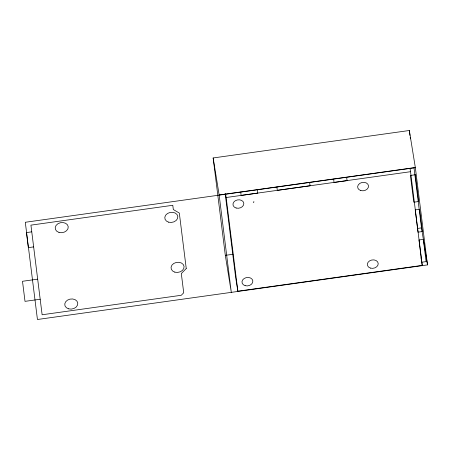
<?xml version="1.0" encoding="UTF-8"?>
<svg xmlns="http://www.w3.org/2000/svg" width="450" height="450" viewBox="0 0 450 450"><rect width="100%" height="100%" fill="white"/><g stroke="black" fill="none" stroke-linecap="round" stroke-linejoin="round"><path stroke-width="0.67" d="M213.148 157.961L219.144 194.979L231.311 292.365L225.315 255.347L213.148 157.961L409.337 130.5L415.333 167.513L427.5 264.898L37.44 319.5L25.296 222.272L415.356 167.67M219.144 194.979L415.333 167.513M225.607 194.057L226.164 197.511L410.541 171.703L422.246 265.382L237.87 291.195L235.631 277.38L225.141 193.41M31.764 231.84L26.449 232.583L28.333 247.641L33.649 246.898M37.682 279.157L22.5 281.284L25.009 301.354L40.191 299.233M225.315 255.347L232.965 254.278M417.33 228.465L421.504 227.886L427.5 264.898M409.984 168.249L410.541 171.703M421.014 257.788L421.239 259.166M421.464 260.55L422.246 265.382M409.337 130.5L409.944 135.366M410.209 137.453L410.383 138.847M413.944 167.366L421.504 227.886M346.646 177.3L347.068 180.641L334.052 182.464L333.636 179.117M309.634 182.43L310.05 185.777L277.296 190.361L276.879 187.014M257.355 189.759L257.771 193.106L241.132 195.435L240.716 192.088M226.164 197.511L237.87 291.195M186.244 268.532L181.316 273.566L183.718 292.77L181.254 295.284L42.126 314.764L30.926 225.141L172.789 205.284L173.323 209.548L179.314 213.053L186.244 268.532M415.339 174.752L410.417 175.438L413.764 202.208L418.686 201.516L415.339 174.752M253.89 201.898L253.581 202.213L253.89 201.898M419.563 209.301L415.226 209.903L418.005 232.155L422.348 231.547L419.563 209.301M423.321 239.361L418.984 239.968L421.762 262.221L426.099 261.613L423.321 239.361M360.827 190.569A5.479 4.213 -9.2 0 0 368.511 185.811A5.479 4.213 -9.2 0 0 359.921 183.324A5.479 4.213 -9.2 0 0 360.827 190.569M245.154 285.677A5.479 4.213 -9.2 0 0 252.838 280.912A5.479 4.213 -9.2 0 0 244.249 278.432A5.479 4.213 -9.2 0 0 245.154 285.677M236.132 208.024A5.479 4.213 -9.2 0 0 243.81 203.265A5.479 4.213 -9.2 0 0 235.226 200.784A5.479 4.213 -9.2 0 0 236.132 208.024M370.513 268.11A5.479 4.213 -9.2 0 0 378.197 263.351A5.479 4.213 -9.2 0 0 369.608 260.865A5.479 4.213 -9.2 0 0 370.513 268.11M68.552 308.829A6.57 5.057 -9.2 0 0 77.771 303.12A6.57 5.057 -9.2 0 0 67.466 300.139A6.57 5.057 -9.2 0 0 68.552 308.829M168.598 222.171A6.57 5.057 -9.2 0 0 177.817 216.456A6.57 5.057 -9.2 0 0 167.513 213.474A6.57 5.057 -9.2 0 0 168.598 222.171M174.842 272.149A6.57 5.057 -9.2 0 0 184.061 266.439A6.57 5.057 -9.2 0 0 173.756 263.458A6.57 5.057 -9.2 0 0 174.842 272.149M59.006 232.419A6.57 5.057 -9.2 0 0 68.226 226.704A6.57 5.057 -9.2 0 0 57.921 223.729A6.57 5.057 -9.2 0 0 59.006 232.419"/></g></svg>
